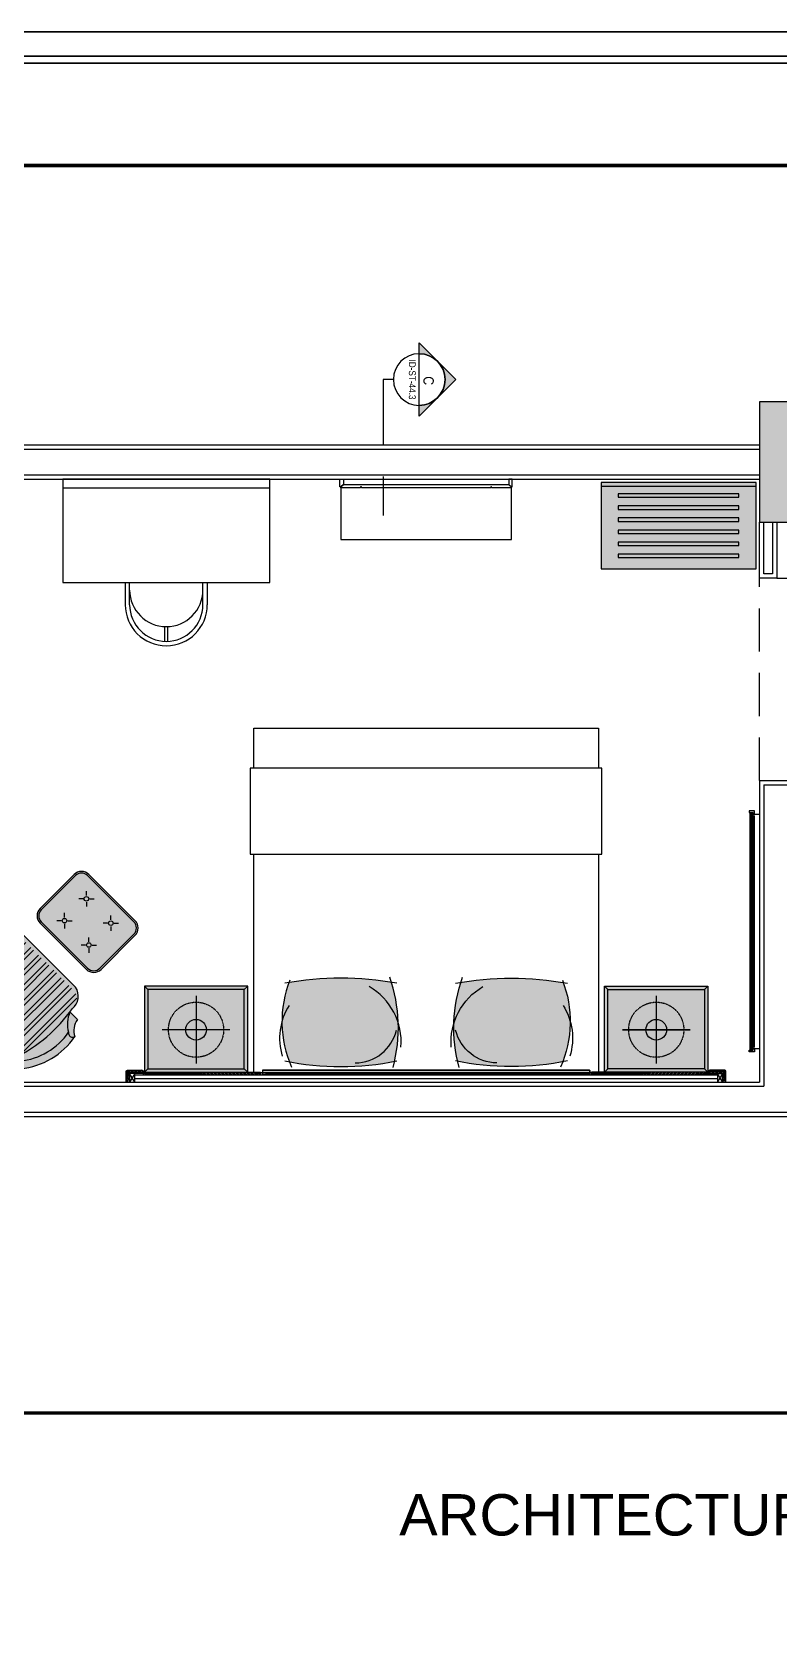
# Model space of a CAD drawing. Header units: millimetres. Extents: x -3207095 to 15275363, y 3702017 to 4798027.
# Drawn here: x 702441 to 703091, y 4471799 to 4473191 of the extents above; entities that cross this region are included whole.
import ezdxf
from ezdxf.enums import TextEntityAlignment as Align

# ---------------------------------------------------------------- set-up
doc = ezdxf.new("R2010")
doc.units = ezdxf.units.MM
for name, pattern in [('DUZ', [500, 500]), ('HIDDEN', [0.375, 0.25, -0.125]), ('HIDDEN2', [0.1875, 0.125, -0.0625])]:
    doc.linetypes.add(name, pattern=pattern)
doc.layers.get('0').update_dxf_attribs({"color": 1, "linetype": 'DUZ'})
for name, color, linetype in [('a-izdus', 2, 'HIDDEN'), ('a-kesit', 1, 'Continuous'), ('a_aydinlatma', 5, 'Continuous'), ('a_cam', 161, 'Continuous'), ('a_duvar_alcipan', 2, 'Continuous'), ('a_kolon', 4, 'Continuous'), ('a_kolon_tarama', 252, 'Continuous'), ('a_mobilya', 1, 'Continuous'), ('a_mobilya_tarama', 253, 'Continuous'), ('a_rehber', 253, 'Continuous'), ('a_yazi', 105, 'Continuous')]:
    doc.layers.add(name, color=color, linetype=linetype)
doc.layers.add('DUVAR', color=7, linetype='Continuous', lineweight=35)
doc.styles.add('ARIEL20S', font='arial.ttf')
doc.styles.add('STANDART1', font='arial.ttf')

# ---------------------------------------------------------------- blocks, each defined once
blk = doc.blocks.new('a_bavulluk')
at = {"true_color": 0xffffff}
blk.add_hatch(color=7, dxfattribs=at).paths.add_polyline_path([(0, 500), (0, 0), (900, 0), (900, 500)])
blk.add_line((0, 480), (900, 480))
for points in [[(0, 500), (0, 0), (900, 0), (900, 500)], [(100, 435), (100, 415), (800, 415), (800, 435)], [(100, 365), (100, 345), (800, 345), (800, 365)], [(100, 295), (100, 275), (800, 275), (800, 295)], [(100, 225), (100, 205), (800, 205), (800, 225)], [(100, 155), (100, 135), (800, 135), (800, 155)], [(100, 85), (100, 65), (800, 65), (800, 85)]]:
    blk.add_lwpolyline(points, close=True)
blk = doc.blocks.new('a_yastik')
blk.add_hatch(color=255).paths.add_polyline_path([(30.7, -312.1, 0.132992), (488.8, -293.5, 0.08378), (487.5, 301.3, 0.181633), (28, 298.1, 0.096048)])
for centre, radius, start, end in [((261.9, -312), 653.4, 68.49311, 113.94302), ((1603, 0), 1603, 168.30224, 191.69776), ((164.2, -5.7), 360.6, 57.95786, 106.86623), ((-1274, 0), 1787.1, 349.52198, 10.47802), ((270.1, -81.8), 248.6, 180.4506, 256.27726), ((141.4, 24.5), 374.8, 265.66985, 329.59378), ((225.3, 543.2), 877.2, 254.75579, 289.5235)]:
    blk.add_arc(centre, radius, start, end)
blk = doc.blocks.new('a_yatak')
for points in [[(-400, -230.8), (-400, 0), (1600, 0), (1600, -230.8)], [(1600, -730.8), (1600, -2000), (-400, -2000), (-400, -730.8)]]:
    blk.add_lwpolyline(points)
blk.add_lwpolyline([(1620, -230.8), (-420, -230.8), (-420, -730.8), (1620, -730.8)], close=True)
at = {"rotation": 90}
blk.add_blockref('a_yastik', (105.1, -1964), dxfattribs=at)
at = {"xscale": -1, "rotation": 270}
blk.add_blockref('a_yastik', (1094.9, -1964), dxfattribs=at)
blk = doc.blocks.new('a_koltuk_plan1')
at = {"true_color": 0xffffff}
h = blk.add_hatch(color=7, dxfattribs=at)
h.paths.add_polyline_path([(-298.4, 595), (-360.8, 594.5, -0.253917), (-419.9, 514.3, 0.677377), (-375.6, 506, 0.17987)])
h.paths.add_polyline_path([(-298.4, 595, -0.17987), (-375.6, 506, 0.239537), (-276.4, 167.4), (-261, 181.9, -0.116735)])
h.paths.add_polyline_path([(-375.6, 506, -0.677377), (-419.9, 514.3, 0.463909), (-0.9, 0, 0.463909), (418, 514.3, -0.677377), (373.8, 506, -0.46326), (-0.9, 45, -0.46326)])
h.paths.add_polyline_path([(373.8, 506, -0.17987), (296.6, 595, -0.116735), (259.1, 181.9), (274.5, 167.4, 0.239537)])
h.paths.add_polyline_path([(358.9, 594.5), (296.6, 595, 0.17987), (373.8, 506, 0.677377), (418, 514.3, -0.253917)])
h.paths.add_polyline_path([(218.1, 720), (-219.9, 720, 0.382037), (-294.7, 618.8, 0.123504), (-261, 181.9, -0.070574), (259.1, 181.9, 0.123504), (292.9, 618.8, 0.382037)])
h.paths.add_polyline_path([(274.5, 167.4), (259.1, 181.9, 0.070574), (-261, 181.9), (-276.4, 167.4, 0.201377), (-0.9, 45, 0.201377)], flags=17)
h = blk.add_hatch()
h.set_pattern_fill('STEEL', color=256, scale=500, angle=45, style=0)
h.set_pattern_definition([(90, (-22.46, 3893.58), (-62.5, 1e-14), []), (90, (-44.556, 3915.68), (-62.5, 1e-14), [])])
h.paths.add_polyline_path([(263.8, 196.4, 0.119215), (292.9, 618.8, 0.436883), (218.1, 699.5), (-219.9, 699.5, 0.436883), (-294.7, 618.8, 0.119215), (-265.7, 196.4, -0.071281)])
h.paths.add_polyline_path([(-274, 164.8, 0.199036), (-0.9, 45, 0.199036), (272.1, 164.8, 0.074753)])
for p, q in [((218.1, 720), (-219.9, 720)), ((-360.4, 594.5), (-298.4, 595)), ((358.5, 594.5), (296.6, 595)), ((-261, 181.9), (-276.4, 167.4)), ((259.1, 181.9), (274.5, 167.4))]:
    blk.add_line(p, q)
for centre, radius, start, end in [((-200.7, 627.6), 94.4, 101.73036, 185.36517), ((198.9, 627.6), 94.4, 354.63483, 78.26964), ((-464.2, 608.8), 104.5, 295.13714, 352.12776), ((-456.8, 654.3), 169.1, 298.67966, 339.46678), ((593, 467.6), 900.5, 170.33396, 198.49647), ((-594.9, 467.6), 900.5, 341.50353, 9.66604), ((454.9, 654.3), 169.1, 200.53322, 241.32034), ((454.9, 654.3), 169.1, 200.53322, 241.32034), ((462.4, 608.8), 104.5, 187.87224, 244.86286), ((7.1, 434.3), 434.4, 169.39278, 268.81845), ((-396.1, 519), 24.2, 191.16713, 327.61842), ((7.1, 434.3), 389.4, 169.39278, 268.81845), ((-9, 434.3), 389.4, 271.18155, 10.60722), ((-9, 434.3), 434.4, 271.18155, 10.60722), ((394.2, 519), 24.2, 212.38158, 348.83287), ((-0.9, -1651.4), 1851.6, 81.92624, 98.07376)]:
    blk.add_arc(centre, radius, start, end)
blk = doc.blocks.new('a_puf_plan1')
at = {"true_color": 0xffffff}
h = blk.add_hatch(color=7, dxfattribs=at)
edge = h.paths.add_edge_path()
edge.add_line((0, 140), (0, -140))
edge.add_arc((60, -140), 60, 180, 270)
edge.add_line((60, -200), (440, -200))
edge.add_arc((440, -140), 60, 270, 360)
edge.add_line((500, -140), (500, 140))
edge.add_arc((440, 140), 60, 0, 90)
edge.add_line((440, 200), (60, 200))
edge.add_arc((60, 140), 60, 90, 180)
at = {"ltscale": 0.5}
for p, q in [((136.6, 103.4), (118.4, 121.6)), ((163.4, 103.4), (181.6, 121.6)), ((336.6, 103.4), (318.4, 121.6)), ((363.4, 103.4), (381.6, 121.6)), ((136.6, 76.6), (118.4, 58.4)), ((163.4, 76.6), (181.6, 58.4)), ((336.6, 76.6), (318.4, 58.4)), ((363.4, 76.6), (381.6, 58.4)), ((136.6, -76.6), (118.4, -58.4)), ((163.4, -76.6), (181.6, -58.4)), ((336.6, -76.6), (318.4, -58.4)), ((363.4, -76.6), (381.6, -58.4)), ((136.6, -103.4), (118.4, -121.6)), ((163.4, -103.4), (181.6, -121.6)), ((336.6, -103.4), (318.4, -121.6)), ((363.4, -103.4), (381.6, -121.6))]:
    blk.add_line(p, q, dxfattribs=at)
for points in [[(0, 140), (0, -140, 0.414214), (60, -200), (440, -200, 0.414214), (500, -140), (500, 140, 0.414214), (440, 200), (60, 200, 0.414214)], [(10, 140), (10, -140, 0.414214), (60, -190), (440, -190, 0.414214), (490, -140), (490, 140, 0.414214), (440, 190), (60, 190, 0.414214)]]:
    blk.add_lwpolyline(points, format="xyb", close=True, dxfattribs=at)
for centre in [(150, 90), (350, 90), (150, -90), (350, -90)]:
    blk.add_circle(centre, 13.2, dxfattribs=at)
blk = doc.blocks.new('a_ayna2')
at = {"true_color": 0xffffff}
h = blk.add_hatch(color=7, dxfattribs=at)
h.paths.add_polyline_path([(0, 1400), (-30, 1400), (-30, 1390), (-10, 1390), (-10, 1380), (0, 1380)])
h.paths.add_polyline_path([(-10, 1390), (-18, 1390), (-18, 10), (-10, 10)])
h.paths.add_polyline_path([(-18, 1390), (-24, 1390), (-24, 10), (-18, 10)])
h.paths.add_polyline_path([(0, 20), (-10, 20), (-10, 10), (-18, 10), (-24, 10), (-30, 10), (-30, 0), (0, 0)])
for p, q in [((0, 1380.2), (30, 1380.2)), ((0, 26.7), (0, 1373.6)), ((0, 20), (30, 20))]:
    blk.add_line(p, q)
for points in [[(0, 1400), (-30, 1400), (-30, 1390), (-10, 1390), (-10, 1380), (0, 1380), (0, 1400)], [(-10, 1390), (-10, 10), (-18, 10), (-18, 1390), (-10, 1390)], [(0, 0), (-30, 0), (-30, 10), (-10, 10), (-10, 20), (0, 20), (0, 0)]]:
    blk.add_lwpolyline(points)
at = {"layer": 'a_cam'}
blk.add_lwpolyline([(-18, 1390), (-18, 10), (-24, 10), (-24, 1390), (-18, 1390)], dxfattribs=at)
blk = doc.blocks.new('a_komodin_50x60')
blk.add_hatch(color=255).paths.add_polyline_path([(0, 500), (0, 0), (600, 0), (600, 500)])
for p, q in [((20, 480), (0, 500)), ((580, 480), (600, 500)), ((20, 20), (0, 0)), ((580, 20), (600, 0))]:
    blk.add_line(p, q)
blk.add_lwpolyline([(0, 500), (0, 0), (600, 0), (600, 500), (0, 500)])
blk.add_lwpolyline([(20, 480), (20, 20), (580, 20), (580, 480)], close=True)
blk = doc.blocks.new('a_yatakbasi')
at = {"layer": 'a_mobilya_tarama'}
h = blk.add_hatch(dxfattribs=at)
h.set_pattern_fill('ANSI34', color=256, scale=20, angle=180, style=0)
h.set_pattern_definition([(315, (-7e-12, 70), (-10.6066, -10.6066), []), (315, (3.536, 70), (-10.6066, -10.6066), []), (315, (7.071, 70), (-10.6066, -10.6066), []), (315, (10.607, 70), (-10.6066, -10.6066), [])])
h.paths.add_polyline_path([(20, 6), (0, 6), (0, 50), (7.5, 50), (7.5, 40), (12.5, 40), (12.5, 50), (20, 50)])
h.paths.add_polyline_path([(100, 50), (20, 50), (12.5, 50), (12.5, 60), (7.5, 60), (7.5, 50), (0, 50), (0, 65), (5, 65), (5, 70), (20, 70), (95, 70), (95, 65), (100, 65)])
h = blk.add_hatch(dxfattribs=at)
h.set_pattern_fill('ANSI34', color=256, scale=20, angle=180, style=0)
h.set_pattern_definition([(315, (100, 57.5), (-10.6066, -10.6066), []), (315, (103.536, 57.5), (-10.6066, -10.6066), []), (315, (107.071, 57.5), (-10.6066, -10.6066), []), (315, (110.607, 57.5), (-10.6066, -10.6066), [])])
h.paths.add_polyline_path([(780, 57.5), (780, 40), (100, 40), (100, 57.5)])
h = blk.add_hatch(dxfattribs=at)
h.set_pattern_fill('HONEY', color=256, scale=20, angle=180, style=0)
h.set_pattern_definition([(180, (2689, 69), (-3.75, -2.1650635), [2.5, -5]), (300, (2689, 69), (3.75, -2.1650635), [2.5, -5]), (240, (2689, 69), (-8e-09, -4.330127), [-5, 2.5])])
h.paths.add_polyline_path([(793, 69, 0.414214), (791, 67), (791, 52), (2689, 52), (2689, 67, 0.414214), (2687, 69)])
h = blk.add_hatch(dxfattribs=at)
h.set_pattern_fill('ANSI34', color=256, scale=20, angle=180, style=0)
h.set_pattern_definition([(225, (3380, 57.5), (10.6066, -10.6066), []), (225, (3376.464, 57.5), (10.6066, -10.6066), []), (225, (3372.929, 57.5), (10.6066, -10.6066), []), (225, (3369.393, 57.5), (10.6066, -10.6066), [])])
h.paths.add_polyline_path([(2700, 57.5), (2700, 40), (3380, 40), (3380, 57.5)])
h = blk.add_hatch(dxfattribs=at)
h.set_pattern_fill('ANSI34', color=256, scale=20, angle=180, style=0)
h.set_pattern_definition([(225, (3480, 70), (10.6066, -10.6066), []), (225, (3476.464, 70), (10.6066, -10.6066), []), (225, (3472.929, 70), (10.6066, -10.6066), []), (225, (3469.393, 70), (10.6066, -10.6066), [])])
h.paths.add_polyline_path([(3460, 6), (3480, 6), (3480, 50), (3472.5, 50), (3472.5, 40), (3467.5, 40), (3467.5, 50), (3460, 50)])
h.paths.add_polyline_path([(3380, 50), (3460, 50), (3467.5, 50), (3467.5, 60), (3472.5, 60), (3472.5, 50), (3480, 50), (3480, 65), (3475, 65), (3475, 70), (3460, 70), (3385, 70), (3385, 65), (3380, 65)])
for p, q in [((50, 50), (20, 0)), ((50, 0), (20, 50)), ((780, 57.5), (780, 40)), ((790, 67), (790, 46, 0)), ((791, 67), (791, 46)), ((2689, 52), (791, 52)), ((2687, 70), (793, 70, 0)), ((793, 69, 0), (2687, 69)), ((793, 44), (807.5, 44)), ((807.5, 43), (793, 43)), ((807.5, 44), (807.5, 43)), ((2672.5, 44), (807.5, 44)), ((2687, 44), (2672.5, 44)), ((2672.5, 44), (2672.5, 43)), ((2672.5, 43), (2687, 43)), ((2689, 67), (2689, 46)), ((2690, 67), (2690, 46, 0)), ((2700, 57.5), (2700, 40)), ((3460, 50), (3430, 0)), ((3460, 0), (3430, 50))]:
    blk.add_line(p, q)
for points in [[(7.5, 50), (0, 50), (0, 65), (5, 65), (5, 70), (20, 70), (95, 70)], [(12.5, 50), (20, 50), (20, 0), (0, 0), (0, 50), (7.5, 50)], [(95, 70), (95, 65), (100, 65), (100, 50), (20, 50)], [(20, 40), (20, 20)], [(3430, 40), (50, 40)], [(50, 20), (3430, 20)], [(100, 40), (100, 57.5), (780, 57.5)], [(3380, 40), (3380, 57.5), (2700, 57.5)], [(3385, 70), (3385, 65), (3380, 65), (3380, 50), (3460, 50)], [(3472.5, 50), (3480, 50), (3480, 65), (3475, 65), (3475, 70), (3460, 70), (3385, 70)], [(3467.5, 50), (3460, 50), (3460, 0), (3480, 0), (3480, 50), (3472.5, 50)], [(3460, 20), (3460, 40)]]:
    blk.add_lwpolyline(points)
for points in [[(12.5, 60), (12.5, 40), (7.5, 40), (7.5, 60)], [(50, 0), (50, 50), (20, 50), (20, 0)], [(3460, 0), (3460, 50), (3430, 50), (3430, 0)], [(3467.5, 60), (3467.5, 40), (3472.5, 40), (3472.5, 60)]]:
    blk.add_lwpolyline(points, close=True)
for centre, radius, start, end in [((793, 67), 3, 90, 180), ((793, 46, 0), 3, 180, 270), ((793, 67, 0), 2, 90, 180), ((793, 46, 0), 2, 180, 270), ((2687, 67), 3, 0, 90), ((2687, 67, 0), 2, 0, 90), ((2687, 46, 0), 2, 270, 0), ((2687, 46, 0), 3, 270, 0)]:
    blk.add_arc(centre, radius, start, end)
blk = doc.blocks.new('ab._kolon70x70')
at = {"layer": 'a_kolon_tarama'}
blk.add_hatch(color=256, dxfattribs=at).paths.add_polyline_path([(-350, 350), (-350, -350), (350, -350), (350, 350)])
blk.add_lwpolyline([(-350, 350), (-350, -350), (350, -350), (350, 350)], close=True)
blk = doc.blocks.new('KESITYERI')
at = {"layer": 'a-kesit'}
h = blk.add_hatch(color=252, dxfattribs=at)
edge = h.paths.add_edge_path()
edge.add_line((15, 21), (21.21, 21))
edge.add_line((21.21, 21), (0, 42.21))
edge.add_line((0, 42.21), (-21.21, 21))
edge.add_line((-21.21, 21), (-15, 21))
edge.add_arc((0, 21), 15, 0, 180, ccw=False)
blk.add_lwpolyline([(-21.21, 21), (21.21, 21), (0, 42.21), (-21.21, 21)], dxfattribs=at)
at = {"layer": 'a-kesit', "linetype": 'HIDDEN', "ltscale": 150}
blk.add_lwpolyline([(0, 6), (0, 0), (-78.87, 0)], dxfattribs=at)
at = {"layer": 'a-kesit'}
blk.add_circle((0, 21), 15, dxfattribs=at)
blk.add_arc((0, 21), 15, 360, 180, dxfattribs=at)

msp = doc.modelspace()

# ---------------------------------------------------------------- linework, layer by layer
at = {"layer": 'a-izdus', "ltscale": 150}
msp.add_line((703074.5, 4472539.1), (703074.5, 4472715.4), dxfattribs=at)
at = {"layer": 'a_aydinlatma'}
for p, q in [((702584, 4472351.6), (702584, 4472292.8)), ((702584, 4472351.6), (702584, 4472292.8)), ((702984.5, 4472351.6), (702984.5, 4472292.8)), ((702613.4, 4472322.2), (702554.6, 4472322.2)), ((703013.9, 4472322.2), (702955.1, 4472322.2)), ((702955.1, 4472322.2), (703013.9, 4472322.2))]:
    msp.add_line(p, q, dxfattribs=at)
at = {"layer": 'a_aydinlatma', "linetype": 'HIDDEN2'}
for centre in [(702584, 4472322.2), (702984.5, 4472322.2), (702984.5, 4472322.2)]:
    msp.add_circle(centre, 24, dxfattribs=at)
at = {"layer": 'a_aydinlatma'}
for centre in [(702584, 4472322.2), (702984.5, 4472322.2), (702984.5, 4472322.2)]:
    msp.add_circle(centre, 9, dxfattribs=at)
at = {"layer": 'a_duvar_alcipan'}
for p, q in [((702407, 4472831.6), (703074.5, 4472831.6)), ((702407, 4472801.6), (703074.5, 4472801.6)), ((703074.5, 4472539.1), (703288.2, 4472539.1)), ((703074.5, 4472539.1), (703074.5, 4472276.6)), ((702332, 4472276.6), (703074.5, 4472276.6)), ((702332, 4472246.6), (703464.5, 4472246.6))]:
    msp.add_line(p, q, dxfattribs=at)
at = {"layer": 'a_duvar_alcipan', "color": 1}
for p, q in [((702407, 4472827.9), (703074.5, 4472827.9)), ((702407, 4472805.4), (703074.5, 4472805.4)), ((703078.2, 4472535.4), (703288.2, 4472535.4)), ((703078.2, 4472535.4), (703078.2, 4472272.9)), ((702332, 4472272.9), (703078.2, 4472272.9)), ((702332, 4472250.4), (703464.5, 4472250.4))]:
    msp.add_line(p, q, dxfattribs=at)
at = {"layer": 'a_duvar_alcipan'}
msp.add_lwpolyline([(703089.5, 4472764.1), (703089.5, 4472715.4), (703074.5, 4472715.4), (703074.5, 4472764.1)], dxfattribs=at)
at = {"layer": 'a_duvar_alcipan', "color": 1}
msp.add_lwpolyline([(703085.7, 4472764.1), (703085.7, 4472719.1), (703078.2, 4472719.1), (703078.2, 4472764.1)], dxfattribs=at)
at = {"layer": 'a_mobilya'}
msp.add_lwpolyline([(703089.5, 4472715.4), (703517, 4472715.4), (703517, 4472805.4), (703269.5, 4472805.4)], dxfattribs=at)
at = {"layer": 'a_rehber'}
msp.add_line((702712.2, 4472797.1), (702710, 4472794.9), dxfattribs=at)
msp.add_line((702712.2, 4472797.1), (702710, 4472794.9), dxfattribs=at)
for points in [[(702648.1, 4472801.6), (702468.1, 4472801.6), (702468.1, 4472711.6), (702648.1, 4472711.6), (702648.1, 4472801.6)], [(702709.2, 4472794.9), (702709.2, 4472801.6), (702712.2, 4472801.6), (702712.2, 4472797.1), (702710, 4472794.9)], [(702709.2, 4472794.9), (702709.2, 4472801.6), (702712.2, 4472801.6), (702712.2, 4472797.1), (702710, 4472794.9)], [(702710, 4472794.1), (702710, 4472794.9), (702709.2, 4472794.9)], [(702710, 4472794.1), (702710, 4472794.9), (702709.2, 4472794.9)], [(702710, 4472794.9), (702712.2, 4472797.1), (702856.2, 4472797.1), (702858.5, 4472794.9)], [(702710, 4472794.9), (702712.2, 4472797.1), (702856.2, 4472797.1), (702858.5, 4472794.9)], [(702727.2, 4472794.1), (702710, 4472794.1)], [(702710, 4472794.1), (702710, 4472749.1), (702858.5, 4472749.1), (702858.5, 4472794.1)], [(702727.2, 4472794.1), (702710, 4472794.1)], [(702710, 4472794.1), (702710, 4472749.1), (702858.5, 4472749.1), (702858.5, 4472794.1)], [(702858.5, 4472794.1), (702841.2, 4472794.1), (702841.2, 4472794.9), (702840.5, 4472794.9), (702840.5, 4472794.1), (702728, 4472794.1), (702728, 4472794.9), (702727.2, 4472794.9), (702727.2, 4472794.1)], [(702858.5, 4472794.1), (702841.2, 4472794.1), (702841.2, 4472794.9), (702840.5, 4472794.9), (702840.5, 4472794.1), (702728, 4472794.1), (702728, 4472794.9), (702727.2, 4472794.9), (702727.2, 4472794.1)], [(702859.2, 4472794.9), (702859.2, 4472801.6), (702856.2, 4472801.6), (702856.2, 4472797.1), (702858.5, 4472794.9)], [(702859.2, 4472794.9), (702859.2, 4472801.6), (702856.2, 4472801.6), (702856.2, 4472797.1), (702858.5, 4472794.9)], [(702858.5, 4472794.1), (702858.5, 4472794.9), (702859.2, 4472794.9)], [(702858.5, 4472794.1), (702858.5, 4472794.9), (702859.2, 4472794.9)], [(702522.4, 4472711.6), (702522.4, 4472692.3)], [(702526.2, 4472692.3), (702526.2, 4472711.6)], [(702590, 4472692.3), (702590, 4472711.6)], [(702593.8, 4472711.6), (702593.8, 4472692.3)], [(702556.8, 4472660.5), (702556.8, 4472673.2)], [(702559.4, 4472660.5), (702559.4, 4472673.2)]]:
    msp.add_lwpolyline(points, dxfattribs=at)
msp.add_lwpolyline([(702468.1, 4472794.1), (702648.1, 4472794.1), (702648.1, 4472801.6), (702468.1, 4472801.6)], close=True, dxfattribs=at)
for centre, radius in [((702558.1, 4472705.1), 31.9), ((702558.1, 4472692.3), 35.7), ((702558.1, 4472692.3), 31.9)]:
    msp.add_arc(centre, radius, 180, 0, dxfattribs=at)
at = {"layer": 'Defpoints', "linetype": 'HIDDEN2', "ltscale": 500, "const_width": 3}
msp.add_lwpolyline([(702158.7, 4471988.5), (703820.3, 4471988.5, 0.414214), (703895.3, 4472063.5), (703895.3, 4472999.8, 0.414214), (703820.3, 4473074.8), (702158.7, 4473074.8, 0.414214), (702083.7, 4472999.8), (702083.7, 4472063.5, 0.414214)], format="xyb", close=True, dxfattribs=at)
at = {"layer": 'DUVAR'}
for points in [[(699639.3, 4473191.1), (706839.3, 4473191.1), (706839.3, 4468391.1), (699639.3, 4468391.1)], [(699660.3, 4473170.1), (706818.3, 4473170.1), (706818.3, 4468412.1), (699660.3, 4468412.1)], [(699666.6, 4473163.8), (706812, 4473163.8), (706812, 4468418.4), (699666.6, 4468418.4)]]:
    msp.add_lwpolyline(points, close=True, dxfattribs=at)

# ---------------------------------------------------------------- block references
at = {"xscale": -1.5, "yscale": 1.5, "zscale": 1.5, "rotation": 270}
msp.add_blockref('KESITYERI', (702746.7, 4472888.4), dxfattribs=at)
at = {"layer": 'a_kolon', "xscale": 0.15, "yscale": 0.15, "zscale": 0.15}
msp.add_blockref('ab._kolon70x70', (703127, 4472816.6), dxfattribs=at)
at = {"layer": 'a_rehber', "yscale": 0.15, "zscale": 0.15}
for name, p, xscale in [('a_bavulluk', (702936.5, 4472723.6), 0.15), ('a_yatak', (702694.2, 4472584.7), 0.15), ('a_ayna2', (703070, 4472302.8), 0.15), ('a_komodin_50x60', (702539, 4472285.2), 0.15), ('a_komodin_50x60', (703029.5, 4472285.2), -0.15), ('a_yatakbasi', (702523.2, 4472276.6), 0.15), ('a_yatakbasi', (702523.2, 4472276.6), 0.15)]:
    msp.add_blockref(name, p, dxfattribs=dict(at, xscale=xscale))
at = {"layer": 'a_rehber', "xscale": 0.15, "yscale": 0.15, "zscale": 0.15, "rotation": 314.9999999998526}
for name, p in [('a_puf_plan1', (702463.1, 4472442.6)), ('a_koltuk_plan1', (702379.7, 4472306))]:
    msp.add_blockref(name, p, dxfattribs=at)

# ---------------------------------------------------------------- texts
at = {"layer": 'a_yazi', "style": 'STANDART1', "width": 0.85}
for s, height, p in [('ID-ST-44.3', 6, (702772.2, 4472888.4)), ('C', 9, (702786.4, 4472887.4))]:
    msp.add_text(s, height=height, rotation=270, dxfattribs=at).set_placement(p, align=Align.MIDDLE)
at = {"layer": 'Defpoints', "insert": (703044.4, 4471899.5), "char_height": 36, "width": 590.341, "attachment_point": 5, "style": 'ARIEL20S'}
msp.add_mtext('ARCHITECTURAL PLAN', dxfattribs=at)

doc.saveas('drawing.dxf')
